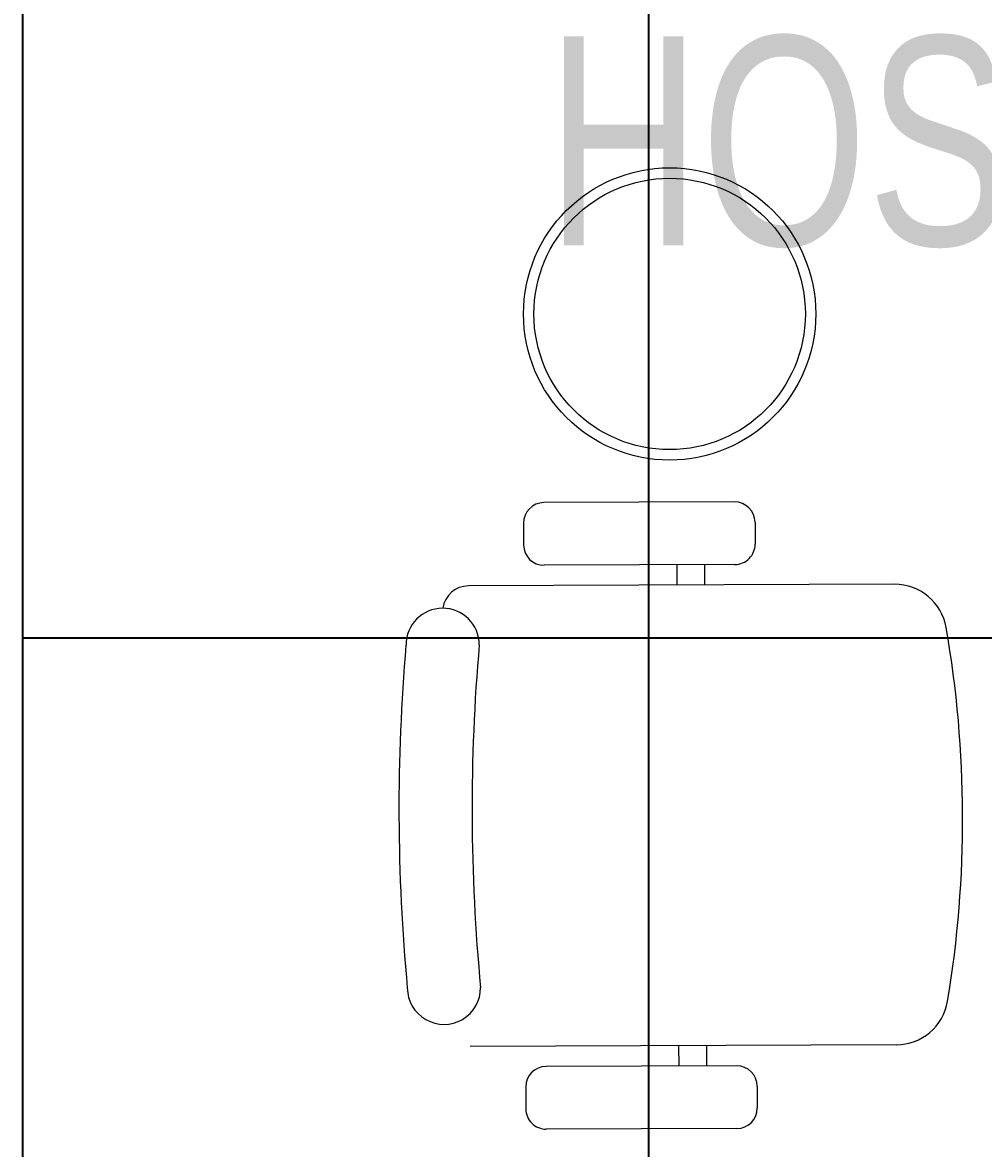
# Model space of a CAD drawing. Extents: x -178977 to 231842, y -29287 to 19916.
# Drawn here: x 39476 to 40397, y 3071 to 4150 of the extents above; entities that cross this region are included whole.
import ezdxf

# ---------------------------------------------------------------- set-up
doc = ezdxf.new("R2010")
doc.units = 0
doc.header["$LTSCALE"] = 0.25
doc.linetypes.add('DASHDOT', pattern=[25.4, 12.7, -6.35, 0, -6.35])
for name, color, linetype, lineweight in [('01-First Floor-FUR$0$72_EGR_BASE_TEXT', 252, 'Continuous', 5), ('01-First Floor-FUR$0$LOADING', 253, 'Continuous', 5), ('01-First Floor-FUR$0$NEW Wall', 166, 'Continuous', 5), ('01-First Floor-FUR$0$Walls', 251, 'Continuous', 5), ('E-LITE-CLNG-CNDT', 6, 'DASHDOT', 35)]:
    doc.layers.add(name, color=color, linetype=linetype, lineweight=lineweight)
doc.layers.add('01-First Floor-FUR$0$FALSE CEILING', color=251, linetype='Continuous')
doc.styles.add('01-First Floor-FUR$0$X3G_ENTITY_9EC9', font='swisscl.ttf', dxfattribs={"height": 0.2})

# ---------------------------------------------------------------- blocks, each defined once
blk = doc.blocks.new('01-First Floor-FUR$0$WM00001-P')
at = {"layer": '01-First Floor-FUR$0$LOADING'}
for radius in [0.14, 0.13]:
    blk.add_circle((0, 0), radius, dxfattribs=at)
blk = doc.blocks.new('*X285')
at = {"color": 0}
for p, q in [((5, 3), (5, 3)), ((5, 3), (5, 3)), ((5, 3), (5, 3)), ((5, 3), (5, 3)), ((5, 3), (5, 3)), ((5, 3), (5, 3)), ((5, 3), (5, 3)), ((5, 3), (5, 3)), ((5, 3), (5, 3)), ((5, 3), (5, 3)), ((5, 3), (5, 3)), ((5, 3), (5, 3)), ((5, 3), (5, 3)), ((5, 3), (5, 3)), ((5, 3), (5, 3)), ((5, 3), (5, 3)), ((5, 3), (5, 3)), ((5, 3), (5, 3)), ((5, 3), (5, 3)), ((5, 3), (5, 3)), ((5, 3), (5, 3)), ((5, 3), (5, 3)), ((5, 3), (5, 3)), ((5, 3), (5, 3)), ((5, 3), (5, 3)), ((5, 3), (5, 3)), ((5, 3), (5, 3)), ((5, 3), (5, 3)), ((5, 3), (5, 3)), ((5, 3), (5, 3)), ((5, 3), (5, 3)), ((5, 3), (5, 3)), ((5, 3), (5, 3)), ((5, 3), (5, 3)), ((5, 3), (5, 3)), ((5, 3), (5, 3)), ((5, 3), (5, 3)), ((5, 3), (5, 3)), ((5, 3), (5, 3)), ((5, 3), (5, 3)), ((5, 3), (5, 3)), ((5, 3), (5, 3)), ((5, 3), (5, 3)), ((5, 3), (5, 3)), ((5, 3), (5, 3)), ((5, 3), (5, 3)), ((5, 3), (5, 3)), ((5, 3), (5, 3)), ((5, 3), (5, 3)), ((5, 3), (5, 3)), ((5, 3), (5, 3)), ((5, 3), (5, 3)), ((5, 3), (5, 3)), ((5, 3), (5, 3)), ((5, 3), (5, 3)), ((5, 3), (5, 3)), ((5, 3), (5, 3)), ((5, 3), (5, 3)), ((5, 3), (5, 3)), ((5, 3), (5, 3)), ((5, 3), (5, 3)), ((5, 3), (5, 3)), ((5, 3), (5, 3)), ((5, 3), (5, 3)), ((5, 3), (5, 3)), ((5, 3), (5, 3)), ((6, 3), (5, 3)), ((5, 3), (5, 3)), ((6, 3), (5, 3)), ((5, 3), (5, 3)), ((6, 3), (5, 3)), ((5, 3), (5, 3)), ((6, 3), (5, 3)), ((5, 3), (5, 3)), ((5, 3), (5, 3)), ((5, 3), (5, 3)), ((5, 3), (5, 3)), ((5, 3), (5, 3)), ((5, 3), (5, 3)), ((5, 3), (5, 3)), ((5, 3), (5, 3)), ((5, 3), (5, 3)), ((5, 3), (5, 3)), ((5, 3), (5, 3)), ((5, 3), (5, 3)), ((5, 3), (5, 3)), ((5, 3), (5, 3)), ((5, 3), (5, 3)), ((5, 3), (5, 3)), ((5, 3), (5, 3)), ((5, 3), (5, 3)), ((5, 3), (5, 3)), ((5, 3), (5, 3)), ((5, 3), (5, 3)), ((5, 3), (5, 3)), ((5, 3), (5, 3)), ((6, 3), (6, 3)), ((6, 3), (6, 3)), ((6, 3), (6, 3)), ((6, 3), (6, 3)), ((6, 3), (6, 3)), ((6, 3), (6, 3)), ((6, 3), (6, 3)), ((6, 3), (6, 3)), ((6, 3), (6, 3)), ((6, 3), (6, 3)), ((6, 3), (6, 3)), ((6, 3), (6, 3)), ((6, 3), (6, 3)), ((6, 3), (6, 3)), ((6, 3), (6, 3)), ((6, 3), (6, 3)), ((6, 3), (6, 3)), ((6, 3), (6, 3)), ((6, 3), (6, 3)), ((6, 3), (6, 3)), ((6, 3), (6, 3)), ((6, 3), (6, 3)), ((6, 3), (6, 3)), ((6, 3), (6, 3)), ((6, 3), (6, 3)), ((6, 3), (6, 3)), ((6, 3), (6, 3)), ((6, 3), (6, 3)), ((6, 3), (6, 3)), ((6, 3), (6, 3)), ((6, 3), (6, 3)), ((6, 3), (6, 3)), ((6, 3), (6, 3)), ((6, 3), (6, 3)), ((6, 3), (6, 3)), ((6, 3), (6, 3)), ((6, 3), (6, 3)), ((6, 3), (6, 3)), ((6, 3), (6, 3)), ((6, 3), (6, 3)), ((6, 3), (6, 3)), ((6, 3), (6, 3)), ((6, 3), (6, 3)), ((6, 3), (6, 3)), ((6, 3), (6, 3)), ((6, 3), (6, 3)), ((6, 3), (6, 3)), ((6, 3), (6, 3)), ((6, 3), (6, 3)), ((6, 3), (6, 3)), ((6, 3), (6, 3)), ((6, 3), (6, 3)), ((6, 3), (6, 3)), ((6, 3), (6, 3)), ((6, 3), (6, 3)), ((6, 3), (6, 3)), ((6, 3), (6, 3)), ((6, 3), (6, 3)), ((6, 3), (6, 3)), ((6, 3), (6, 3)), ((6, 3), (6, 3)), ((6, 3), (6, 3)), ((6, 3), (6, 3)), ((6, 3), (6, 3)), ((6, 3), (6, 3)), ((6, 3), (6, 3)), ((6, 3), (6, 3)), ((6, 3), (6, 3)), ((6, 3), (6, 3)), ((6, 3), (6, 3)), ((6, 3), (6, 3)), ((6, 3), (6, 3)), ((6, 3), (6, 3)), ((6, 3), (6, 3)), ((6, 3), (6, 3)), ((6, 3), (6, 3)), ((6, 3), (6, 3)), ((6, 3), (6, 3)), ((6, 3), (6, 3)), ((6, 3), (6, 3)), ((6, 3), (6, 3)), ((6, 3), (6, 3)), ((6, 3), (6, 3)), ((6, 3), (6, 3)), ((6, 3), (6, 3)), ((6, 3), (6, 3)), ((6, 3), (6, 3)), ((6, 3), (6, 3)), ((6, 3), (6, 3)), ((6, 3), (6, 3)), ((6, 3), (6, 3)), ((6, 3), (6, 3)), ((6, 3), (6, 3)), ((6, 3), (6, 3)), ((6, 3), (6, 3)), ((6, 3), (6, 3)), ((6, 3), (6, 3)), ((6, 3), (6, 3)), ((6, 3), (6, 3)), ((6, 3), (6, 3)), ((6, 3), (6, 3)), ((6, 3), (6, 3)), ((6, 3), (6, 3)), ((6, 3), (6, 3)), ((6, 3), (6, 3)), ((6, 3), (6, 3)), ((6, 3), (6, 3)), ((6, 3), (6, 3)), ((6, 3), (6, 3)), ((6, 3), (6, 3)), ((6, 3), (6, 3)), ((6, 3), (6, 3)), ((6, 3), (6, 3)), ((6, 3), (6, 3)), ((6, 3), (6, 3)), ((6, 3), (6, 3)), ((6, 3), (6, 3)), ((6, 3), (6, 3)), ((6, 3), (6, 3)), ((6, 3), (6, 3)), ((6, 3), (6, 3)), ((6, 3), (6, 3)), ((6, 3), (6, 3)), ((6, 3), (6, 3)), ((6, 3), (6, 3)), ((6, 3), (6, 3)), ((6, 3), (6, 3)), ((6, 3), (6, 3)), ((6, 3), (6, 3)), ((6, 3), (6, 3)), ((6, 3), (6, 3)), ((6, 3), (6, 3)), ((6, 3), (6, 3)), ((6, 3), (6, 3)), ((6, 3), (6, 3)), ((6, 3), (6, 3)), ((6, 3), (6, 3)), ((6, 3), (6, 3)), ((6, 3), (6, 3)), ((6, 3), (6, 3)), ((6, 3), (6, 3)), ((6, 3), (6, 3)), ((6, 3), (6, 3)), ((6, 3), (6, 3)), ((6, 3), (6, 3)), ((6, 3), (6, 3)), ((6, 3), (6, 3)), ((6, 3), (6, 3)), ((6, 3), (6, 3)), ((6, 3), (6, 3)), ((6, 3), (6, 3)), ((6, 3), (6, 3)), ((6, 3), (6, 3)), ((6, 3), (6, 3)), ((6, 3), (6, 3)), ((6, 3), (6, 3)), ((6, 3), (6, 3)), ((6, 3), (6, 3)), ((6, 3), (6, 3)), ((6, 3), (6, 3)), ((6, 3), (6, 3)), ((6, 3), (6, 3)), ((6, 3), (6, 3)), ((6, 3), (6, 3)), ((6, 3), (6, 3)), ((6, 3), (6, 3)), ((6, 3), (6, 3)), ((6, 3), (6, 3)), ((6, 3), (6, 3)), ((6, 3), (6, 3)), ((6, 3), (6, 3)), ((6, 3), (6, 3)), ((6, 3), (6, 3)), ((6, 3), (6, 3)), ((6, 3), (6, 3)), ((6, 3), (6, 3)), ((6, 3), (6, 3)), ((6, 3), (6, 3)), ((6, 3), (6, 3)), ((6, 3), (6, 3)), ((6, 3), (6, 3)), ((6, 3), (6, 3)), ((6, 3), (6, 3)), ((6, 3), (6, 3)), ((6, 3), (6, 3)), ((6, 3), (6, 3)), ((6, 3), (6, 3)), ((6, 3), (6, 3)), ((6, 3), (6, 3)), ((6, 3), (6, 3)), ((6, 3), (6, 3)), ((6, 3), (6, 3)), ((6, 3), (6, 3)), ((6, 3), (6, 3)), ((6, 3), (6, 3)), ((6, 3), (6, 3)), ((6, 3), (6, 3)), ((6, 3), (6, 3)), ((6, 3), (6, 3)), ((6, 3), (6, 3)), ((6, 3), (6, 3)), ((6, 3), (6, 3)), ((6, 3), (6, 3)), ((6, 3), (6, 3)), ((6, 3), (5, 3)), ((6, 3), (5, 3)), ((6, 3), (5, 3)), ((6, 3), (5, 3)), ((6, 3), (5, 3)), ((6, 3), (6, 3)), ((6, 3), (6, 3)), ((6, 3), (6, 3)), ((6, 3), (6, 3)), ((6, 3), (6, 3)), ((6, 3), (6, 3)), ((6, 3), (6, 3)), ((6, 3), (6, 3)), ((6, 3), (6, 3)), ((6, 3), (6, 3)), ((6, 3), (6, 3)), ((6, 3), (6, 3)), ((6, 3), (6, 3)), ((6, 3), (6, 3)), ((6, 3), (6, 3)), ((6, 3), (6, 3)), ((6, 3), (6, 3)), ((6, 3), (6, 3)), ((6, 3), (6, 3)), ((6, 3), (6, 3)), ((6, 3), (6, 3)), ((6, 3), (6, 3)), ((6, 3), (6, 3)), ((6, 3), (6, 3)), ((6, 3), (6, 3)), ((6, 3), (6, 3)), ((6, 3), (6, 3)), ((6, 3), (6, 3)), ((6, 3), (6, 3)), ((6, 3), (6, 3)), ((6, 3), (6, 3)), ((6, 3), (6, 3)), ((6, 3), (6, 3)), ((6, 3), (6, 3)), ((6, 3), (6, 3)), ((6, 3), (6, 3)), ((6, 3), (6, 3)), ((6, 3), (6, 3)), ((6, 3), (6, 3)), ((6, 3), (6, 3)), ((6, 3), (6, 3)), ((6, 3), (6, 3)), ((6, 3), (6, 3)), ((6, 3), (6, 3)), ((6, 3), (6, 3)), ((6, 3), (6, 3)), ((6, 3), (6, 3)), ((6, 3), (6, 3)), ((6, 3), (6, 3)), ((6, 3), (6, 3)), ((6, 3), (6, 3)), ((6, 3), (6, 3)), ((6, 3), (6, 3)), ((6, 3), (6, 3)), ((6, 3), (6, 3)), ((6, 3), (6, 3)), ((6, 3), (6, 3)), ((6, 3), (6, 3)), ((6, 3), (6, 3)), ((6, 3), (6, 3)), ((6, 3), (6, 3)), ((6, 3), (6, 3)), ((6, 3), (6, 3)), ((6, 3), (6, 3)), ((6, 3), (6, 3)), ((6, 3), (6, 3)), ((6, 3), (6, 3)), ((6, 3), (6, 3)), ((6, 3), (6, 3)), ((6, 3), (6, 3)), ((6, 3), (6, 3)), ((6, 3), (6, 3)), ((6, 3), (6, 3)), ((6, 3), (6, 3)), ((6, 3), (6, 3)), ((6, 3), (6, 3)), ((6, 3), (6, 3)), ((6, 3), (6, 3)), ((6, 3), (6, 3)), ((6, 3), (6, 3)), ((6, 3), (6, 3)), ((6, 3), (6, 3)), ((6, 3), (6, 3)), ((6, 3), (6, 3)), ((6, 3), (6, 3)), ((6, 3), (6, 3)), ((6, 3), (6, 3)), ((6, 3), (6, 3)), ((6, 3), (6, 3)), ((6, 3), (6, 3)), ((6, 3), (6, 3)), ((6, 3), (6, 3)), ((6, 3), (6, 3)), ((6, 3), (6, 3)), ((6, 3), (6, 3)), ((6, 3), (6, 3)), ((6, 3), (6, 3)), ((6, 3), (6, 3)), ((6, 3), (6, 3)), ((6, 3), (6, 3)), ((6, 3), (6, 3)), ((6, 3), (6, 3)), ((6, 3), (6, 3)), ((6, 3), (6, 3)), ((6, 3), (6, 3)), ((6, 3), (6, 3)), ((6, 3), (6, 3)), ((6, 3), (6, 3)), ((6, 3), (6, 3)), ((6, 3), (6, 3)), ((6, 3), (6, 3)), ((6, 3), (6, 3)), ((6, 3), (6, 3)), ((6, 3), (6, 3)), ((6, 3), (6, 3)), ((6, 3), (6, 3)), ((6, 3), (6, 3)), ((6, 3), (6, 3)), ((6, 3), (6, 3)), ((6, 3), (6, 3)), ((6, 3), (6, 3)), ((6, 3), (6, 3)), ((6, 3), (6, 3)), ((6, 3), (6, 3)), ((6, 3), (6, 3)), ((6, 3), (6, 3)), ((6, 3), (6, 3)), ((6, 3), (6, 3)), ((6, 3), (6, 3)), ((6, 3), (6, 3)), ((6, 3), (6, 3)), ((6, 3), (6, 3)), ((6, 3), (6, 3)), ((6, 3), (6, 3)), ((6, 3), (6, 3)), ((6, 3), (6, 3)), ((6, 3), (6, 3)), ((6, 3), (6, 3)), ((6, 3), (6, 3)), ((6, 3), (6, 3)), ((6, 3), (6, 3)), ((6, 3), (6, 3)), ((6, 3), (6, 3)), ((6, 3), (6, 3)), ((6, 3), (6, 3)), ((6, 3), (6, 3)), ((6, 3), (6, 3)), ((6, 3), (6, 3)), ((6, 3), (6, 3)), ((6, 3), (6, 3)), ((6, 3), (6, 3)), ((6, 3), (6, 3)), ((6, 3), (6, 3)), ((6, 3), (6, 3)), ((6, 3), (6, 3)), ((6, 3), (6, 3)), ((6, 3), (6, 3)), ((6, 3), (6, 3)), ((6, 3), (6, 3)), ((6, 3), (6, 3)), ((6, 3), (6, 3)), ((6, 3), (6, 3)), ((6, 3), (6, 3)), ((6, 3), (6, 3)), ((6, 3), (6, 3)), ((6, 3), (6, 3)), ((6, 3), (6, 3)), ((6, 3), (6, 3)), ((6, 3), (6, 3)), ((6, 3), (6, 3)), ((6, 3), (6, 3)), ((6, 3), (6, 3)), ((6, 3), (6, 3)), ((6, 3), (6, 3)), ((6, 3), (6, 3)), ((6, 3), (6, 3)), ((6, 3), (6, 3)), ((6, 3), (6, 3)), ((6, 3), (6, 3)), ((6, 3), (6, 3)), ((6, 3), (6, 3)), ((6, 3), (6, 3)), ((6, 3), (6, 3)), ((6, 3), (6, 3)), ((6, 3), (6, 3)), ((6, 3), (6, 3)), ((6, 3), (6, 3)), ((6, 3), (6, 3)), ((6, 3), (6, 3)), ((6, 3), (6, 3)), ((6, 3), (6, 3)), ((6, 3), (6, 3)), ((6, 3), (6, 3)), ((6, 3), (6, 3)), ((6, 3), (6, 3)), ((6, 3), (6, 3)), ((6, 3), (6, 3)), ((6, 3), (6, 3)), ((6, 3), (6, 3)), ((6, 3), (6, 3)), ((6, 3), (6, 3)), ((6, 3), (6, 3)), ((6, 3), (6, 3)), ((6, 3), (6, 3)), ((6, 3), (6, 3)), ((6, 3), (6, 3)), ((6, 3), (6, 3)), ((6, 3), (6, 3)), ((6, 3), (6, 3)), ((6, 3), (6, 3)), ((6, 3), (6, 3)), ((6, 3), (6, 3)), ((6, 3), (6, 3)), ((6, 3), (6, 3)), ((6, 3), (6, 3)), ((6, 3), (6, 3)), ((6, 3), (6, 3)), ((6, 3), (6, 3)), ((6, 3), (6, 3)), ((6, 3), (6, 3)), ((6, 3), (6, 3)), ((6, 3), (6, 3)), ((6, 3), (6, 3)), ((6, 3), (6, 3)), ((6, 3), (6, 3)), ((6, 3), (6, 3)), ((6, 3), (6, 3)), ((6, 3), (6, 3)), ((6, 3), (6, 3)), ((6, 3), (6, 3)), ((6, 3), (6, 3)), ((6, 3), (6, 3)), ((6, 3), (6, 3)), ((6, 3), (6, 3)), ((6, 3), (6, 3)), ((6, 3), (6, 3)), ((6, 3), (6, 3)), ((6, 3), (6, 3)), ((6, 3), (6, 3)), ((6, 3), (6, 3)), ((6, 3), (6, 3)), ((6, 3), (6, 3)), ((6, 3), (6, 3)), ((6, 3), (6, 3)), ((6, 3), (6, 3)), ((6, 3), (6, 3)), ((6, 3), (6, 3)), ((6, 3), (6, 3)), ((6, 3), (6, 3)), ((6, 3), (6, 3)), ((6, 3), (6, 3)), ((6, 3), (6, 3)), ((6, 3), (6, 3)), ((6, 3), (6, 3)), ((6, 3), (6, 3)), ((6, 3), (6, 3)), ((6, 3), (6, 3)), ((6, 3), (6, 3)), ((6, 3), (6, 3)), ((6, 3), (6, 3)), ((6, 3), (6, 3)), ((6, 3), (6, 3)), ((6, 3), (6, 3)), ((6, 3), (6, 3)), ((6, 3), (6, 3)), ((6, 3), (6, 3)), ((6, 3), (6, 3)), ((6, 3), (6, 3)), ((6, 3), (6, 3)), ((6, 3), (6, 3)), ((6, 3), (6, 3)), ((6, 3), (6, 3)), ((6, 3), (6, 3)), ((6, 3), (6, 3)), ((6, 3), (6, 3)), ((6, 3), (6, 3)), ((6, 3), (6, 3)), ((6, 3), (6, 3)), ((6, 3), (6, 3)), ((6, 3), (6, 3)), ((6, 3), (6, 3)), ((6, 3), (6, 3)), ((6, 3), (6, 3)), ((6, 3), (6, 3)), ((6, 3), (6, 3)), ((6, 3), (6, 3)), ((6, 3), (6, 3)), ((6, 3), (6, 3)), ((6, 3), (6, 3)), ((6, 3), (6, 3)), ((6, 3), (6, 3)), ((6, 3), (6, 3)), ((6, 3), (6, 3)), ((6, 3), (6, 3)), ((6, 3), (6, 3)), ((6, 3), (6, 3)), ((6, 3), (6, 3)), ((6, 3), (6, 3)), ((6, 3), (6, 3)), ((6, 3), (6, 3)), ((6, 3), (6, 3)), ((6, 3), (6, 3)), ((6, 3), (6, 3)), ((6, 3), (6, 3)), ((6, 3), (6, 3)), ((6, 3), (6, 3)), ((6, 3), (6, 3)), ((6, 3), (6, 3)), ((6, 3), (6, 3)), ((6, 3), (6, 3)), ((6, 3), (6, 3)), ((6, 3), (6, 3)), ((6, 3), (6, 3)), ((6, 3), (6, 3)), ((6, 3), (6, 3)), ((6, 3), (6, 3)), ((6, 3), (6, 3))]:
    blk.add_line(p, q, dxfattribs=at)
blk = doc.blocks.new('*X286')
at = {"color": 0}
for p, q in [((13, 1), (13, 1)), ((13, 1), (13, 1)), ((13, 1), (13, 1)), ((13, 1), (13, 1)), ((13, 1), (13, 1)), ((13, 1), (13, 1)), ((13, 1), (13, 1)), ((13, 1), (13, 1)), ((13, 1), (13, 1)), ((13, 1), (13, 1)), ((13, 1), (13, 1)), ((13, 1), (13, 1)), ((13, 1), (13, 1)), ((13, 1), (13, 1)), ((13, 1), (13, 1)), ((13, 1), (14, 1)), ((13, 1), (14, 1)), ((13, 1), (14, 1)), ((13, 1), (13, 1)), ((13, 1), (13, 1)), ((13, 1), (13, 1)), ((13, 1), (13, 1)), ((13, 1), (13, 1)), ((13, 1), (13, 1)), ((13, 1), (13, 1)), ((13, 1), (13, 1)), ((13, 1), (13, 1)), ((13, 1), (13, 1)), ((13, 1), (13, 1)), ((13, 1), (13, 1)), ((13, 1), (13, 1)), ((13, 1), (13, 1)), ((13, 1), (13, 1)), ((13, 1), (13, 1)), ((13, 1), (13, 1)), ((13, 1), (13, 1)), ((13, 1), (13, 1)), ((13, 1), (13, 1)), ((13, 1), (13, 1)), ((13, 1), (13, 1)), ((13, 1), (13, 1)), ((13, 1), (13, 1)), ((13, 1), (13, 1)), ((13, 1), (13, 1)), ((13, 1), (13, 1)), ((13, 1), (13, 1)), ((13, 1), (13, 1)), ((13, 1), (13, 1)), ((13, 1), (13, 1)), ((13, 1), (13, 1)), ((13, 1), (13, 1)), ((13, 1), (13, 1)), ((13, 1), (13, 1)), ((13, 1), (13, 1)), ((13, 1), (13, 1)), ((13, 1), (13, 1)), ((13, 1), (13, 1)), ((13, 1), (13, 1)), ((13, 1), (13, 1)), ((13, 1), (13, 1)), ((13, 1), (13, 1)), ((13, 1), (13, 1)), ((13, 1), (13, 1)), ((13, 1), (13, 1)), ((13, 1), (13, 1)), ((13, 1), (13, 1)), ((13, 1), (13, 1)), ((13, 1), (13, 1)), ((13, 1), (13, 1)), ((13, 1), (13, 1)), ((13, 1), (13, 1)), ((13, 1), (13, 1)), ((13, 1), (13, 1)), ((13, 1), (13, 1)), ((13, 1), (13, 1)), ((13, 1), (13, 1)), ((13, 1), (13, 1)), ((13, 1), (13, 1)), ((13, 1), (13, 1)), ((13, 1), (13, 1)), ((13, 1), (13, 1)), ((13, 1), (13, 1)), ((13, 1), (13, 1)), ((13, 1), (13, 1)), ((13, 1), (13, 1)), ((13, 1), (13, 1)), ((13, 1), (13, 1)), ((13, 1), (13, 1)), ((13, 1), (13, 1)), ((13, 1), (13, 1)), ((13, 1), (13, 1)), ((13, 1), (13, 1)), ((13, 1), (13, 1)), ((13, 1), (13, 1)), ((13, 1), (13, 1)), ((13, 1), (13, 1)), ((13, 1), (13, 1)), ((13, 1), (13, 1)), ((13, 1), (13, 1)), ((13, 1), (13, 1)), ((13, 1), (13, 1)), ((13, 1), (13, 1)), ((13, 1), (13, 1)), ((13, 1), (13, 1)), ((13, 1), (13, 1)), ((13, 1), (13, 1)), ((13, 1), (13, 1)), ((13, 1), (13, 1)), ((13, 1), (13, 1)), ((13, 1), (13, 1)), ((13, 1), (13, 1)), ((13, 1), (13, 1)), ((13, 1), (13, 1)), ((13, 1), (13, 1)), ((13, 1), (13, 1)), ((13, 1), (13, 1)), ((13, 1), (13, 1)), ((13, 1), (13, 1)), ((13, 1), (13, 1)), ((13, 1), (13, 1)), ((13, 1), (13, 1)), ((13, 1), (13, 1)), ((13, 1), (13, 1)), ((13, 1), (14, 1)), ((13, 0), (13, 0)), ((13, 0), (13, 0)), ((13, 0), (13, 0)), ((13, 0), (13, 0)), ((13, 0), (13, 0)), ((13, 0), (13, 0)), ((13, 0), (13, 0)), ((13, 0), (13, 0)), ((13, 0), (13, 0)), ((13, 0), (13, 0)), ((13, 0), (13, 0)), ((13, 0), (13, 0)), ((13, 0), (13, 0)), ((13, 0), (13, 0)), ((13, 0), (13, 0)), ((13, 0), (13, 0)), ((13, 0), (13, 0)), ((13, 0), (13, 0)), ((13, 0), (13, 0)), ((13, 0), (13, 0)), ((13, 0), (13, 0)), ((13, 0), (13, 0)), ((13, 0), (13, 0)), ((13, 0), (13, 0)), ((13, 0), (13, 0)), ((13, 0), (13, 0)), ((13, 0), (13, 0)), ((13, 0), (13, 0)), ((13, 0), (13, 0)), ((13, 0), (13, 0)), ((13, 0), (13, 0)), ((13, 0), (13, 0)), ((13, 0), (13, 0)), ((13, 0), (13, 0)), ((13, 0), (13, 0)), ((13, 0), (13, 0)), ((13, 0), (13, 0)), ((13, 0), (13, 0)), ((13, 0), (13, 0)), ((13, 0), (13, 0)), ((13, 0), (13, 0)), ((13, 0), (13, 0)), ((13, 0), (13, 0)), ((13, 0), (13, 0)), ((13, 0), (13, 0)), ((13, 0), (13, 0)), ((13, 0), (13, 0)), ((13, 0), (13, 0)), ((13, 0), (14, 0)), ((13, 0), (14, 0)), ((13, 0), (13, 0)), ((13, 0), (14, 0)), ((14, 1), (14, 1)), ((14, 1), (14, 1)), ((14, 1), (14, 1)), ((14, 1), (14, 1)), ((14, 1), (14, 1)), ((14, 1), (14, 1)), ((14, 1), (14, 1)), ((14, 1), (14, 1)), ((14, 1), (14, 1)), ((14, 1), (14, 1)), ((14, 1), (14, 1)), ((14, 1), (14, 1)), ((14, 1), (14, 1)), ((14, 1), (14, 1)), ((14, 1), (14, 1)), ((14, 1), (14, 1)), ((14, 1), (14, 1)), ((14, 1), (14, 1)), ((14, 1), (14, 1)), ((14, 1), (14, 1)), ((14, 1), (14, 1)), ((14, 1), (14, 1)), ((14, 1), (14, 1)), ((14, 1), (14, 1)), ((14, 1), (14, 1)), ((14, 1), (14, 1)), ((14, 1), (14, 1)), ((14, 1), (14, 1)), ((14, 1), (14, 1)), ((14, 1), (14, 1)), ((14, 1), (14, 1)), ((14, 1), (14, 1)), ((14, 1), (14, 1)), ((14, 1), (14, 1)), ((14, 1), (14, 1)), ((14, 1), (14, 1)), ((14, 1), (14, 1)), ((14, 1), (14, 1)), ((14, 1), (14, 1)), ((14, 1), (14, 1)), ((14, 1), (14, 1)), ((14, 1), (14, 1)), ((14, 1), (14, 1)), ((14, 1), (14, 1)), ((14, 1), (14, 1)), ((14, 1), (14, 1)), ((14, 1), (14, 1)), ((14, 1), (14, 1)), ((14, 1), (14, 1)), ((14, 1), (14, 1)), ((14, 1), (14, 1)), ((14, 1), (14, 1)), ((14, 1), (14, 1)), ((14, 1), (14, 1)), ((14, 1), (14, 1)), ((14, 1), (14, 1)), ((14, 1), (14, 1)), ((14, 1), (14, 1)), ((14, 1), (14, 1)), ((14, 1), (14, 1)), ((14, 1), (14, 1)), ((14, 1), (14, 1)), ((14, 1), (14, 1)), ((14, 1), (14, 1)), ((14, 1), (14, 1)), ((14, 1), (14, 1)), ((14, 1), (14, 1)), ((14, 1), (14, 1)), ((14, 1), (14, 1)), ((14, 1), (14, 1)), ((14, 1), (14, 1)), ((14, 1), (14, 1)), ((14, 1), (14, 1)), ((14, 1), (14, 1)), ((14, 1), (14, 1)), ((14, 1), (14, 1)), ((14, 1), (14, 1)), ((14, 1), (14, 1)), ((14, 1), (14, 1)), ((14, 1), (14, 1)), ((14, 1), (14, 1)), ((14, 1), (14, 1)), ((14, 1), (14, 1)), ((14, 1), (14, 1)), ((14, 1), (14, 1)), ((14, 1), (14, 1)), ((14, 1), (14, 1)), ((14, 1), (14, 1)), ((14, 1), (14, 1)), ((14, 1), (14, 1)), ((14, 1), (14, 1)), ((14, 1), (14, 1)), ((14, 1), (14, 1)), ((14, 1), (14, 1)), ((14, 0), (14, 0)), ((14, 0), (14, 0)), ((14, 0), (14, 0)), ((14, 0), (14, 0)), ((14, 0), (14, 0)), ((14, 0), (14, 0)), ((14, 0), (14, 0)), ((14, 0), (14, 0)), ((14, 0), (14, 0)), ((14, 0), (14, 0)), ((14, 0), (14, 0)), ((14, 0), (14, 0)), ((14, 0), (14, 0)), ((14, 0), (14, 0)), ((14, 0), (14, 0)), ((14, 0), (14, 0)), ((14, 0), (14, 0)), ((14, 0), (14, 0)), ((14, 0), (14, 0)), ((14, 0), (14, 0)), ((14, 0), (14, 0)), ((14, 0), (14, 0)), ((14, 0), (14, 0)), ((14, 0), (14, 0)), ((14, 0), (14, 0)), ((14, 0), (14, 0)), ((14, 0), (14, 0)), ((14, 0), (14, 0)), ((14, 0), (14, 0)), ((14, 0), (14, 0)), ((14, 0), (14, 0)), ((14, 0), (14, 0)), ((14, 0), (14, 0)), ((14, 0), (14, 0)), ((14, 0), (14, 0)), ((14, 0), (14, 0)), ((14, 0), (14, 0)), ((14, 0), (14, 0)), ((14, 0), (14, 0)), ((14, 0), (14, 0)), ((14, 0), (14, 0)), ((14, 0), (14, 0)), ((14, 0), (14, 0)), ((14, 0), (14, 0)), ((14, 0), (14, 0)), ((14, 0), (14, 0)), ((14, 0), (14, 0)), ((14, 0), (14, 0)), ((13, 0), (13, 0)), ((13, 0), (14, 0)), ((13, 0), (13, 0)), ((13, 0), (14, 0)), ((13, 0), (13, 0)), ((13, 0), (14, 0)), ((13, 0), (13, 0)), ((13, 0), (13, 0)), ((13, 0), (13, 0)), ((13, 0), (13, 0)), ((13, 0), (14, 0)), ((13, 0), (13, 0)), ((13, 0), (14, 0)), ((13, 0), (13, 0)), ((13, 0), (14, 0)), ((13, 0), (13, 0)), ((13, 0), (14, 0)), ((13, 0), (13, 0)), ((13, 0), (14, 0)), ((13, 0), (13, 0)), ((13, 0), (14, 0)), ((13, 0), (13, 0)), ((13, 0), (14, 0)), ((13, 0), (13, 0)), ((13, 0), (13, 0)), ((13, 0), (13, 0)), ((13, 0), (14, 0)), ((13, 0), (13, 0)), ((13, 0), (14, 0)), ((13, 0), (13, 0)), ((13, 0), (14, 0)), ((13, 0), (13, 0)), ((13, 0), (14, 0)), ((13, 0), (13, 0)), ((13, 0), (13, 0)), ((13, 0), (13, 0)), ((13, 0), (13, 0)), ((13, 0), (13, 0)), ((13, 0), (13, 0)), ((13, 0), (13, 0)), ((13, 0), (13, 0)), ((13, 0), (13, 0)), ((13, 0), (13, 0)), ((13, 0), (13, 0)), ((13, 0), (13, 0)), ((13, 0), (13, 0)), ((13, 0), (13, 0)), ((13, 0), (13, 0)), ((13, 0), (13, 0)), ((13, 0), (13, 0)), ((13, 0), (13, 0)), ((13, 0), (13, 0)), ((13, 0), (13, 0)), ((13, 0), (13, 0)), ((13, 0), (13, 0)), ((13, 0), (13, 0)), ((13, 0), (13, 0)), ((13, 0), (13, 0)), ((13, 0), (13, 0)), ((13, 0), (13, 0)), ((13, 0), (13, 0)), ((13, 0), (13, 0)), ((13, 0), (13, 0)), ((13, 0), (13, 0)), ((13, -1), (13, -1)), ((13, -1), (13, -1)), ((13, -1), (13, -1)), ((13, -1), (13, -1)), ((13, -1), (13, -1)), ((13, -1), (14, -1)), ((13, -1), (13, -1)), ((14, 0), (14, 0)), ((14, 0), (14, 0)), ((14, 0), (14, 0)), ((14, 0), (14, 0)), ((14, 0), (14, 0)), ((14, 0), (14, 0)), ((14, 0), (14, 0)), ((14, 0), (14, 0)), ((14, 0), (14, 0)), ((14, 0), (14, 0)), ((14, 0), (14, 0)), ((14, 0), (14, 0)), ((14, 0), (14, 0)), ((14, 0), (14, 0)), ((14, 0), (14, 0)), ((13, 0), (14, 0)), ((14, 0), (14, 0)), ((14, 0), (14, 0)), ((14, 0), (14, 0)), ((14, 0), (14, 0)), ((14, 0), (14, 0)), ((14, 0), (14, 0)), ((14, 0), (14, 0)), ((14, 0), (14, 0)), ((14, 0), (14, 0)), ((14, 0), (14, 0)), ((14, 0), (14, 0)), ((14, 0), (14, 0)), ((14, 0), (14, 0)), ((14, 0), (14, 0)), ((14, 0), (14, 0)), ((14, 0), (14, 0)), ((14, 0), (14, 0)), ((14, 0), (14, 0)), ((14, 0), (14, 0)), ((14, 0), (14, 0)), ((14, 0), (14, 0)), ((14, 0), (14, 0)), ((14, 0), (14, 0)), ((14, 0), (14, 0)), ((14, 0), (14, 0)), ((14, 0), (14, 0)), ((14, 0), (14, 0)), ((14, 0), (14, 0)), ((14, 0), (14, 0)), ((14, 0), (14, 0)), ((14, 0), (14, 0)), ((14, 0), (14, 0)), ((14, 0), (14, 0)), ((14, 0), (14, 0)), ((14, -1), (14, -1)), ((14, -1), (14, -1)), ((14, -1), (14, -1)), ((14, -1), (14, -1)), ((14, -1), (14, -1))]:
    blk.add_line(p, q, dxfattribs=at)
blk = doc.blocks.new('01-First Floor-FUR$0$GF21018-P')
at = {"color": 0}
for p, q in [((-0.2207, 0.4756), (-0.2207, 0.0675)), ((0.2205, 0.4756), (0.2205, 0.0675)), ((-0.2806, 0.3422), (-0.2598, 0.3422)), ((0.2596, 0.3422), (0.2804, 0.3422)), ((-0.3002, 0.3226), (-0.3002, 0.14)), ((-0.2402, 0.3226), (-0.2402, 0.14)), ((0.24, 0.3226), (0.24, 0.14)), ((0.3, 0.3226), (0.3, 0.14)), ((-0.2402, 0.2937), (-0.2207, 0.2937)), ((0.2205, 0.2937), (0.24, 0.2937)), ((-0.2402, 0.2671), (-0.2207, 0.2671)), ((0.2205, 0.2671), (0.24, 0.2671)), ((-0.2806, 0.1204), (-0.2598, 0.1204)), ((0.2596, 0.1204), (0.2804, 0.1204))]:
    blk.add_line(p, q, dxfattribs=at)
for points in [[(0.24, 0.2937), (0.24, 0.2937), (0.24, 0.2937), (0.24, 0.2937), (0.24, 0.2937), (0.24, 0.2937), (0.24, 0.2937), (0.24, 0.2937), (0.24, 0.2937), (0.24, 0.2937), (0.24, 0.2937), (0.24, 0.2937), (0.24, 0.2937), (0.24, 0.2937), (0.24, 0.2937), (0.24, 0.2937), (0.24, 0.2937), (0.24, 0.2937), (0.24, 0.2937), (0.24, 0.2937), (0.24, 0.2937), (0.24, 0.2937), (0.24, 0.2937), (0.24, 0.2937), (0.24, 0.2937), (0.24, 0.2937), (0.24, 0.2937), (0.24, 0.2937), (0.24, 0.2937), (0.24, 0.2937), (0.24, 0.2937), (0.24, 0.2937), (0.24, 0.2937), (0.24, 0.2937), (0.24, 0.2937), (0.24, 0.2937), (0.24, 0.2937), (0.24, 0.2937), (0.24, 0.2937), (0.24, 0.2937), (0.24, 0.2937), (0.24, 0.2937), (0.24, 0.2937), (0.24, 0.2937), (0.24, 0.2937), (0.24, 0.2937), (0.24, 0.2937), (0.24, 0.2937), (0.24, 0.2937), (0.24, 0.2937), (0.24, 0.2937), (0.24, 0.2937), (0.24, 0.2937), (0.24, 0.2937), (0.24, 0.2937), (0.24, 0.2937), (0.24, 0.2937), (0.24, 0.2937), (0.24, 0.2937), (0.24, 0.2937), (0.24, 0.2937), (0.24, 0.2937), (0.24, 0.2937), (0.24, 0.2937), (0.24, 0.2937), (0.24, 0.2937), (0.24, 0.2937), (0.24, 0.2937), (0.24, 0.2937), (0.24, 0.2937), (0.24, 0.2937), (0.24, 0.2937), (0.24, 0.2937), (0.24, 0.2937), (0.24, 0.2937), (0.24, 0.2937), (0.24, 0.2937), (0.24, 0.2937), (0.24, 0.2937), (0.24, 0.2937), (0.24, 0.2937), (0.24, 0.2937), (0.24, 0.2937), (0.24, 0.2937), (0.24, 0.2937), (0.24, 0.2937), (0.24, 0.2937), (0.24, 0.2937), (0.24, 0.2937), (0.24, 0.2937), (0.24, 0.2937), (0.24, 0.2937), (0.24, 0.2937), (0.24, 0.2937), (0.24, 0.2937), (0.24, 0.2937), (0.24, 0.2937), (0.24, 0.2937), (0.24, 0.2937), (0.24, 0.2937), (0.24, 0.2937), (0.24, 0.2937), (0.24, 0.2937), (0.24, 0.2937), (0.24, 0.2937), (0.24, 0.2937), (0.24, 0.2937), (0.24, 0.2937), (0.24, 0.2937), (0.24, 0.2937), (0.24, 0.2937), (0.24, 0.2937), (0.24, 0.2937), (0.24, 0.2937), (0.24, 0.2937), (0.24, 0.2937), (0.24, 0.2937), (0.24, 0.2937), (0.24, 0.2937), (0.24, 0.2937), (0.24, 0.2937), (0.24, 0.2937), (0.24, 0.2937), (0.24, 0.2937), (0.24, 0.2937), (0.24, 0.2937), (0.24, 0.2937), (0.24, 0.2937), (0.24, 0.2937), (0.24, 0.2937), (0.24, 0.2937), (0.24, 0.2937), (0.24, 0.2937), (0.24, 0.2937), (0.24, 0.2937), (0.24, 0.2937), (0.24, 0.2937), (0.24, 0.2937), (0.24, 0.2937), (0.24, 0.2937), (0.24, 0.2937), (0.24, 0.2937), (0.24, 0.2937), (0.24, 0.2937), (0.24, 0.2937), (0.24, 0.2937), (0.24, 0.2937), (0.24, 0.2937), (0.24, 0.2937), (0.24, 0.2937), (0.24, 0.2937), (0.24, 0.2937), (0.24, 0.2937), (0.24, 0.2937), (0.24, 0.2937), (0.24, 0.2937), (0.24, 0.2937), (0.24, 0.2937), (0.24, 0.2937), (0.24, 0.2937), (0.24, 0.2937), (0.24, 0.2937), (0.24, 0.2937), (0.24, 0.2937), (0.24, 0.2937), (0.24, 0.2937), (0.24, 0.2937), (0.24, 0.2937), (0.24, 0.2937), (0.24, 0.2937), (0.24, 0.2937), (0.24, 0.2937), (0.24, 0.2937), (0.24, 0.2937), (0.24, 0.2937), (0.24, 0.2937), (0.24, 0.2937), (0.24, 0.2937), (0.24, 0.2937), (0.24, 0.2937), (0.24, 0.2937), (0.24, 0.2937), (0.24, 0.2937), (0.24, 0.2937), (0.24, 0.2937), (0.24, 0.2937), (0.24, 0.2937), (0.24, 0.2937), (0.24, 0.2937), (0.24, 0.2937), (0.24, 0.2937), (0.24, 0.2937), (0.24, 0.2937), (0.24, 0.2937), (0.24, 0.2937), (0.24, 0.2937), (0.24, 0.2937), (0.24, 0.2937), (0.24, 0.2937), (0.24, 0.2937), (0.24, 0.2937), (0.24, 0.2937), (0.24, 0.2937), (0.24, 0.2937), (0.24, 0.2937), (0.24, 0.2937), (0.24, 0.2937), (0.24, 0.2937), (0.24, 0.2937), (0.24, 0.2937), (0.24, 0.2937), (0.24, 0.2937), (0.24, 0.2937), (0.24, 0.2937), (0.24, 0.2937), (0.24, 0.2937), (0.24, 0.2937), (0.24, 0.2937), (0.24, 0.2937), (0.24, 0.2937), (0.24, 0.2937), (0.24, 0.2937), (0.24, 0.2937), (0.24, 0.2937), (0.24, 0.2937), (0.24, 0.2937), (0.24, 0.2937), (0.24, 0.2937), (0.24, 0.2937), (0.24, 0.2937), (0.24, 0.2937), (0.24, 0.2937), (0.24, 0.2937), (0.24, 0.2937), (0.24, 0.2937), (0.24, 0.2937), (0.24, 0.2937), (0.24, 0.2937), (0.24, 0.2937), (0.24, 0.2937), (0.24, 0.2937), (0.24, 0.2937), (0.24, 0.2937), (0.24, 0.2937), (0.24, 0.2937), (0.24, 0.2937), (0.24, 0.2937), (0.24, 0.2937), (0.24, 0.2937), (0.24, 0.2937), (0.24, 0.2937), (0.24, 0.2937), (0.24, 0.2937), (0.24, 0.2937), (0.24, 0.2937), (0.24, 0.2937), (0.24, 0.2937), (0.24, 0.2937), (0.24, 0.2937), (0.24, 0.2937), (0.24, 0.2937), (0.24, 0.2937), (0.24, 0.2937), (0.24, 0.2937), (0.24, 0.2937), (0.24, 0.2937), (0.24, 0.2937), (0.24, 0.2937), (0.24, 0.2937), (0.24, 0.2937), (0.24, 0.2937), (0.24, 0.2937), (0.24, 0.2937), (0.24, 0.2937), (0.24, 0.2937), (0.24, 0.2937), (0.24, 0.2937)], [(0.24, 0.2937), (0.24, 0.2937), (0.24, 0.2937), (0.24, 0.2937), (0.24, 0.2937), (0.24, 0.2937), (0.24, 0.2937), (0.24, 0.2937), (0.24, 0.2937), (0.24, 0.2937), (0.24, 0.2937), (0.24, 0.2937), (0.24, 0.2937), (0.24, 0.2937), (0.24, 0.2937), (0.24, 0.2937), (0.24, 0.2937), (0.24, 0.2937), (0.24, 0.2937), (0.24, 0.2937), (0.24, 0.2937), (0.24, 0.2937), (0.24, 0.2937), (0.24, 0.2937), (0.24, 0.2937), (0.24, 0.2937), (0.24, 0.2937), (0.24, 0.2937), (0.24, 0.2937), (0.24, 0.2937), (0.24, 0.2937), (0.24, 0.2937), (0.24, 0.2937), (0.24, 0.2937), (0.24, 0.2937), (0.24, 0.2937), (0.24, 0.2937), (0.24, 0.2937), (0.24, 0.2937), (0.24, 0.2937), (0.24, 0.2937), (0.24, 0.2937), (0.24, 0.2937), (0.24, 0.2937), (0.24, 0.2937), (0.24, 0.2937), (0.24, 0.2937), (0.24, 0.2937), (0.24, 0.2937), (0.24, 0.2937), (0.24, 0.2937), (0.24, 0.2937), (0.24, 0.2937), (0.24, 0.2937), (0.24, 0.2937), (0.24, 0.2937), (0.24, 0.2937), (0.24, 0.2937), (0.24, 0.2937), (0.24, 0.2937), (0.24, 0.2937), (0.24, 0.2937), (0.24, 0.2937), (0.24, 0.2937), (0.24, 0.2937), (0.24, 0.2937), (0.24, 0.2937), (0.24, 0.2937), (0.24, 0.2937), (0.24, 0.2937), (0.24, 0.2937), (0.24, 0.2937), (0.24, 0.2937), (0.24, 0.2937), (0.24, 0.2937), (0.24, 0.2937), (0.24, 0.2937), (0.24, 0.2937), (0.24, 0.2937), (0.24, 0.2937), (0.24, 0.2937), (0.24, 0.2937), (0.24, 0.2937), (0.24, 0.2937), (0.24, 0.2937), (0.24, 0.2937), (0.24, 0.2937), (0.24, 0.2937), (0.24, 0.2937), (0.24, 0.2937), (0.24, 0.2937), (0.24, 0.2937), (0.24, 0.2937), (0.24, 0.2937), (0.24, 0.2937), (0.24, 0.2937), (0.24, 0.2937), (0.24, 0.2937), (0.24, 0.2937), (0.24, 0.2937), (0.24, 0.2937), (0.24, 0.2937), (0.24, 0.2937), (0.24, 0.2937), (0.24, 0.2937), (0.24, 0.2937), (0.24, 0.2937), (0.24, 0.2937), (0.24, 0.2937), (0.24, 0.2937), (0.24, 0.2937), (0.24, 0.2937), (0.24, 0.2937), (0.24, 0.2937), (0.24, 0.2937), (0.24, 0.2937), (0.24, 0.2937), (0.24, 0.2937), (0.24, 0.2937), (0.24, 0.2937), (0.24, 0.2937), (0.24, 0.2937), (0.24, 0.2937), (0.24, 0.2937), (0.24, 0.2937), (0.24, 0.2937), (0.24, 0.2937), (0.24, 0.2937), (0.24, 0.2937), (0.24, 0.2937), (0.24, 0.2937), (0.24, 0.2937), (0.24, 0.2937), (0.24, 0.2937), (0.24, 0.2937), (0.24, 0.2937), (0.24, 0.2937), (0.24, 0.2937), (0.24, 0.2937), (0.24, 0.2937), (0.24, 0.2937), (0.24, 0.2937), (0.24, 0.2937), (0.24, 0.2937), (0.24, 0.2937), (0.24, 0.2937), (0.24, 0.2937), (0.24, 0.2937), (0.24, 0.2937), (0.24, 0.2937), (0.24, 0.2937), (0.24, 0.2937), (0.24, 0.2937), (0.24, 0.2937), (0.24, 0.2937), (0.24, 0.2937), (0.24, 0.2937), (0.24, 0.2937), (0.24, 0.2937), (0.24, 0.2937), (0.24, 0.2937), (0.24, 0.2937), (0.24, 0.2937), (0.24, 0.2937), (0.24, 0.2937), (0.24, 0.2937), (0.24, 0.2937), (0.24, 0.2937), (0.24, 0.2937), (0.24, 0.2937), (0.24, 0.2937), (0.24, 0.2937), (0.24, 0.2937), (0.24, 0.2937), (0.24, 0.2937), (0.24, 0.2937), (0.24, 0.2937), (0.24, 0.2937), (0.24, 0.2937), (0.24, 0.2937), (0.24, 0.2937), (0.24, 0.2937), (0.24, 0.2937), (0.24, 0.2937), (0.24, 0.2937), (0.24, 0.2937), (0.24, 0.2937), (0.24, 0.2937), (0.24, 0.2937), (0.24, 0.2937), (0.24, 0.2937), (0.24, 0.2937), (0.24, 0.2937), (0.24, 0.2937), (0.24, 0.2937), (0.24, 0.2937), (0.24, 0.2937), (0.24, 0.2937), (0.24, 0.2937), (0.24, 0.2937), (0.24, 0.2937), (0.24, 0.2937), (0.24, 0.2937), (0.24, 0.2937), (0.24, 0.2937), (0.24, 0.2937), (0.24, 0.2937), (0.24, 0.2937), (0.24, 0.2937), (0.24, 0.2937), (0.24, 0.2937), (0.24, 0.2937), (0.24, 0.2937), (0.24, 0.2937), (0.24, 0.2937), (0.24, 0.2937), (0.24, 0.2937), (0.24, 0.2937), (0.24, 0.2937)], [(0.24, 0.2937), (0.24, 0.2937), (0.24, 0.2937), (0.24, 0.2937), (0.24, 0.2937), (0.24, 0.2937), (0.24, 0.2937), (0.24, 0.2937), (0.24, 0.2937), (0.24, 0.2937), (0.24, 0.2937), (0.24, 0.2937), (0.24, 0.2937), (0.24, 0.2937), (0.24, 0.2937), (0.24, 0.2937), (0.24, 0.2937), (0.24, 0.2937), (0.24, 0.2937), (0.24, 0.2937), (0.24, 0.2937), (0.24, 0.2937), (0.24, 0.2937), (0.24, 0.2937), (0.24, 0.2937), (0.24, 0.2937), (0.24, 0.2937), (0.24, 0.2937), (0.24, 0.2937), (0.24, 0.2937), (0.24, 0.2937), (0.24, 0.2937), (0.24, 0.2937), (0.24, 0.2937), (0.24, 0.2937), (0.24, 0.2937), (0.24, 0.2937), (0.24, 0.2937), (0.24, 0.2937), (0.24, 0.2937), (0.24, 0.2937), (0.24, 0.2937), (0.24, 0.2937), (0.24, 0.2937), (0.24, 0.2937), (0.24, 0.2937), (0.24, 0.2937), (0.24, 0.2937), (0.24, 0.2937), (0.24, 0.2937), (0.24, 0.2937), (0.24, 0.2937), (0.24, 0.2937), (0.24, 0.2937), (0.24, 0.2937), (0.24, 0.2937), (0.24, 0.2937), (0.24, 0.2937), (0.24, 0.2937), (0.24, 0.2937), (0.24, 0.2937), (0.24, 0.2937), (0.24, 0.2937), (0.24, 0.2937), (0.24, 0.2937), (0.24, 0.2937), (0.24, 0.2937), (0.24, 0.2937), (0.24, 0.2937), (0.24, 0.2937), (0.24, 0.2937), (0.24, 0.2937), (0.24, 0.2937), (0.24, 0.2937), (0.24, 0.2937), (0.24, 0.2937), (0.24, 0.2937), (0.24, 0.2937), (0.24, 0.2937), (0.24, 0.2937), (0.24, 0.2937), (0.24, 0.2937), (0.24, 0.2937), (0.24, 0.2937), (0.24, 0.2937), (0.24, 0.2937), (0.24, 0.2937), (0.24, 0.2937), (0.24, 0.2937), (0.24, 0.2937), (0.24, 0.2937), (0.24, 0.2937), (0.24, 0.2937), (0.24, 0.2937), (0.24, 0.2937), (0.24, 0.2937), (0.24, 0.2937), (0.24, 0.2937), (0.24, 0.2937), (0.24, 0.2937), (0.24, 0.2937), (0.24, 0.2937), (0.24, 0.2937), (0.24, 0.2937), (0.24, 0.2937), (0.24, 0.2937), (0.24, 0.2937), (0.24, 0.2937), (0.24, 0.2937), (0.24, 0.2937), (0.24, 0.2937), (0.24, 0.2937), (0.24, 0.2937), (0.24, 0.2937), (0.24, 0.2937), (0.24, 0.2937), (0.24, 0.2937), (0.24, 0.2937), (0.24, 0.2937), (0.24, 0.2937), (0.24, 0.2937), (0.24, 0.2937), (0.24, 0.2937), (0.24, 0.2937), (0.24, 0.2937), (0.24, 0.2937), (0.24, 0.2937), (0.24, 0.2937), (0.24, 0.2937), (0.24, 0.2937), (0.24, 0.2937), (0.24, 0.2937), (0.24, 0.2937), (0.24, 0.2937), (0.24, 0.2937), (0.24, 0.2937), (0.24, 0.2937), (0.24, 0.2937), (0.24, 0.2937), (0.24, 0.2937), (0.24, 0.2937), (0.24, 0.2937), (0.24, 0.2937), (0.24, 0.2937), (0.24, 0.2937), (0.24, 0.2937), (0.24, 0.2937), (0.24, 0.2937), (0.24, 0.2937), (0.24, 0.2937), (0.24, 0.2937), (0.24, 0.2937), (0.24, 0.2937), (0.24, 0.2937), (0.24, 0.2937), (0.24, 0.2937), (0.24, 0.2937), (0.24, 0.2937), (0.24, 0.2937), (0.24, 0.2937), (0.24, 0.2937), (0.24, 0.2937), (0.24, 0.2937), (0.24, 0.2937), (0.24, 0.2937), (0.24, 0.2937), (0.24, 0.2937), (0.24, 0.2937), (0.24, 0.2937), (0.24, 0.2937), (0.24, 0.2937), (0.24, 0.2937), (0.24, 0.2937), (0.24, 0.2937), (0.24, 0.2937), (0.24, 0.2937), (0.24, 0.2937), (0.24, 0.2937), (0.24, 0.2937), (0.24, 0.2937), (0.24, 0.2937), (0.24, 0.2937), (0.24, 0.2937), (0.24, 0.2937), (0.24, 0.2937), (0.24, 0.2937), (0.24, 0.2937), (0.24, 0.2937), (0.24, 0.2937), (0.24, 0.2937), (0.24, 0.2937), (0.24, 0.2937), (0.24, 0.2937), (0.24, 0.2937), (0.24, 0.2937), (0.24, 0.2937), (0.24, 0.2937), (0.24, 0.2937), (0.24, 0.2937), (0.24, 0.2937), (0.24, 0.2937), (0.24, 0.2937), (0.24, 0.2937), (0.24, 0.2937), (0.24, 0.2937), (0.24, 0.2937), (0.24, 0.2937), (0.24, 0.2937), (0.24, 0.2937), (0.24, 0.2937), (0.24, 0.2937), (0.24, 0.2937), (0.24, 0.2937), (0.24, 0.2937)]]:
    blk.add_lwpolyline(points, close=True, dxfattribs=at)
for centre, radius, start, end in [((-0.0001, -0.5295), 1.0695, 80.3671, 99.6329), ((-0.1707, 0.4756), 0.05, 99.6329, 180), ((0.1705, 0.4756), 0.05, 0, 80.3671), ((-0.2806, 0.3226), 0.0196, 90, 180), ((-0.2598, 0.3226), 0.0196, 360, 90), ((0.2596, 0.3226), 0.0196, 90, 180), ((0.2804, 0.3226), 0.0196, 0, 90), ((-0.2806, 0.14), 0.0196, 180, 270), ((-0.2598, 0.14), 0.0196, 270, 360), ((0.2596, 0.14), 0.0196, 180, 270), ((0.2804, 0.14), 0.0196, 270, 0), ((-0.1643, 0.0425), 0.0351, 90, 270), ((0, 1.8467), 1.7767, 264.6946, 275.3053), ((0.1641, 0.0425), 0.0351, 270, 90), ((-0.1957, 0.0675), 0.025, 180, 261.4721), ((0, 1.8314), 1.8314, 264.8532, 275.147)]:
    blk.add_arc(centre, radius, start, end, dxfattribs=at)
at = {"layer": '01-First Floor-FUR$0$NEW Wall', "color": 0, "linetype": 'Continuous'}
for points in [[(0.24, 0.2937), (0.24, 0.2937), (0.24, 0.2937), (0.24, 0.2937), (0.24, 0.2937), (0.24, 0.2937), (0.24, 0.2937), (0.24, 0.2937)], [(0.24, 0.2937), (0.24, 0.2937), (0.24, 0.2937), (0.24, 0.2937), (0.24, 0.2937), (0.24, 0.2937), (0.24, 0.2937)], [(0.24, 0.2937), (0.24, 0.2937), (0.24, 0.2937), (0.24, 0.2937), (0.24, 0.2937), (0.24, 0.2937), (0.24, 0.2937), (0.24, 0.2937), (0.24, 0.2937)], [(0.24, 0.2937), (0.24, 0.2937), (0.24, 0.2937), (0.24, 0.2937), (0.24, 0.2937), (0.24, 0.2937), (0.24, 0.2937), (0.24, 0.2937), (0.24, 0.2937), (0.24, 0.2937)], [(0.24, 0.2937), (0.24, 0.2937), (0.24, 0.2937), (0.24, 0.2937), (0.24, 0.2937), (0.24, 0.2937), (0.24, 0.2937), (0.24, 0.2937), (0.24, 0.2937), (0.24, 0.2937), (0.24, 0.2937), (0.24, 0.2937), (0.24, 0.2937), (0.24, 0.2937), (0.24, 0.2937)], [(0.24, 0.2937), (0.24, 0.2937), (0.24, 0.2937), (0.24, 0.2937), (0.24, 0.2937), (0.24, 0.2937), (0.24, 0.2937), (0.24, 0.2937), (0.24, 0.2937), (0.24, 0.2937)], [(0.24, 0.2937), (0.24, 0.2937), (0.24, 0.2937), (0.24, 0.2937), (0.24, 0.2937), (0.24, 0.2937), (0.24, 0.2937), (0.24, 0.2937), (0.24, 0.2937), (0.24, 0.2937)], [(0.24, 0.2937), (0.24, 0.2937), (0.24, 0.2937), (0.24, 0.2937), (0.24, 0.2937), (0.24, 0.2937), (0.24, 0.2937), (0.24, 0.2937), (0.24, 0.2937), (0.24, 0.2937)], [(0.24, 0.2937), (0.24, 0.2937), (0.24, 0.2937), (0.24, 0.2937), (0.24, 0.2937), (0.24, 0.2937), (0.24, 0.2937), (0.24, 0.2937), (0.24, 0.2937), (0.24, 0.2937), (0.24, 0.2937), (0.24, 0.2937), (0.24, 0.2937), (0.24, 0.2937), (0.24, 0.2937), (0.24, 0.2937), (0.24, 0.2937), (0.24, 0.2937)], [(0.24, 0.2937), (0.24, 0.2937), (0.24, 0.2937), (0.24, 0.2937), (0.24, 0.2937), (0.24, 0.2937), (0.24, 0.2937), (0.24, 0.2937), (0.24, 0.2937), (0.24, 0.2937), (0.24, 0.2937), (0.24, 0.2937)], [(0.24, 0.2937), (0.24, 0.2937), (0.24, 0.2937), (0.24, 0.2937), (0.24, 0.2937), (0.24, 0.2937), (0.24, 0.2937)], [(0.24, 0.2937), (0.24, 0.2937), (0.24, 0.2937), (0.24, 0.2937), (0.24, 0.2937), (0.24, 0.2937), (0.24, 0.2937), (0.24, 0.2937), (0.24, 0.2937), (0.24, 0.2937), (0.24, 0.2937), (0.24, 0.2937), (0.24, 0.2937), (0.24, 0.2937), (0.24, 0.2937), (0.24, 0.2937), (0.24, 0.2937), (0.24, 0.2937), (0.24, 0.2937), (0.24, 0.2937), (0.24, 0.2937), (0.24, 0.2937), (0.24, 0.2937), (0.24, 0.2937), (0.24, 0.2937), (0.24, 0.2937), (0.24, 0.2937), (0.24, 0.2937), (0.24, 0.2937), (0.24, 0.2937), (0.24, 0.2937), (0.24, 0.2937), (0.24, 0.2937), (0.24, 0.2937), (0.24, 0.2937), (0.24, 0.2937), (0.24, 0.2937), (0.24, 0.2937), (0.24, 0.2937), (0.24, 0.2937), (0.24, 0.2937), (0.24, 0.2937), (0.24, 0.2937), (0.24, 0.2937), (0.24, 0.2937), (0.24, 0.2937), (0.24, 0.2937), (0.24, 0.2937), (0.24, 0.2937), (0.24, 0.2937), (0.24, 0.2937), (0.24, 0.2937), (0.24, 0.2937), (0.24, 0.2937), (0.24, 0.2937), (0.24, 0.2937), (0.24, 0.2937), (0.24, 0.2937), (0.24, 0.2937), (0.24, 0.2937), (0.24, 0.2937), (0.24, 0.2937), (0.24, 0.2937), (0.24, 0.2937), (0.24, 0.2937), (0.24, 0.2937), (0.24, 0.2937), (0.24, 0.2937), (0.24, 0.2937), (0.24, 0.2937), (0.24, 0.2937), (0.24, 0.2937), (0.24, 0.2937), (0.24, 0.2937), (0.24, 0.2937), (0.24, 0.2937), (0.24, 0.2937), (0.24, 0.2937), (0.24, 0.2937), (0.24, 0.2937), (0.24, 0.2937), (0.24, 0.2937), (0.24, 0.2937), (0.24, 0.2937), (0.24, 0.2937), (0.24, 0.2937), (0.24, 0.2937), (0.24, 0.2937), (0.24, 0.2937), (0.24, 0.2937), (0.24, 0.2937), (0.24, 0.2937), (0.24, 0.2937), (0.24, 0.2937), (0.24, 0.2937), (0.24, 0.2937), (0.24, 0.2937), (0.24, 0.2937), (0.24, 0.2937), (0.24, 0.2937), (0.24, 0.2937), (0.24, 0.2937), (0.24, 0.2937), (0.24, 0.2937), (0.24, 0.2937), (0.24, 0.2937), (0.24, 0.2937), (0.24, 0.2937), (0.24, 0.2937), (0.24, 0.2937), (0.24, 0.2937)], [(0.24, 0.2937), (0.24, 0.2937), (0.24, 0.2937), (0.24, 0.2937), (0.24, 0.2937), (0.24, 0.2937), (0.24, 0.2937), (0.24, 0.2937), (0.24, 0.2937), (0.24, 0.2937), (0.24, 0.2937), (0.24, 0.2937), (0.24, 0.2937), (0.24, 0.2937), (0.24, 0.2937), (0.24, 0.2937), (0.24, 0.2937)], [(0.24, 0.2937), (0.24, 0.2937), (0.24, 0.2937), (0.24, 0.2937), (0.24, 0.2937), (0.24, 0.2937), (0.24, 0.2937), (0.24, 0.2937), (0.24, 0.2937), (0.24, 0.2937), (0.24, 0.2937), (0.24, 0.2937), (0.24, 0.2937), (0.24, 0.2937), (0.24, 0.2937), (0.24, 0.2937), (0.24, 0.2937), (0.24, 0.2937), (0.24, 0.2937), (0.24, 0.2937), (0.24, 0.2937), (0.24, 0.2937), (0.24, 0.2937), (0.24, 0.2937), (0.24, 0.2937), (0.24, 0.2937), (0.24, 0.2937), (0.24, 0.2937), (0.24, 0.2937), (0.24, 0.2937), (0.24, 0.2937), (0.24, 0.2937), (0.24, 0.2937), (0.24, 0.2937), (0.24, 0.2937), (0.24, 0.2937), (0.24, 0.2937), (0.24, 0.2937), (0.24, 0.2937), (0.24, 0.2937), (0.24, 0.2937), (0.24, 0.2937), (0.24, 0.2937), (0.24, 0.2937), (0.24, 0.2937), (0.24, 0.2937), (0.24, 0.2937), (0.24, 0.2937), (0.24, 0.2937), (0.24, 0.2937), (0.24, 0.2937), (0.24, 0.2937), (0.24, 0.2937), (0.24, 0.2937), (0.24, 0.2937), (0.24, 0.2937), (0.24, 0.2937), (0.24, 0.2937), (0.24, 0.2937), (0.24, 0.2937), (0.24, 0.2937), (0.24, 0.2937), (0.24, 0.2937), (0.24, 0.2937), (0.24, 0.2937), (0.24, 0.2937), (0.24, 0.2937), (0.24, 0.2937), (0.24, 0.2937), (0.24, 0.2937), (0.24, 0.2937), (0.24, 0.2937), (0.24, 0.2937), (0.24, 0.2937), (0.24, 0.2937), (0.24, 0.2937), (0.24, 0.2937), (0.24, 0.2937), (0.24, 0.2937), (0.24, 0.2937), (0.24, 0.2937), (0.24, 0.2937), (0.24, 0.2937), (0.24, 0.2937), (0.24, 0.2937), (0.24, 0.2937), (0.24, 0.2937), (0.24, 0.2937), (0.24, 0.2937)], [(0.24, 0.2937), (0.24, 0.2937), (0.24, 0.2937), (0.24, 0.2937), (0.24, 0.2937), (0.24, 0.2937), (0.24, 0.2937), (0.24, 0.2937), (0.24, 0.2937), (0.24, 0.2937), (0.24, 0.2937), (0.24, 0.2937), (0.24, 0.2937), (0.24, 0.2937), (0.24, 0.2937), (0.24, 0.2937), (0.24, 0.2937), (0.24, 0.2937), (0.24, 0.2937), (0.24, 0.2937), (0.24, 0.2937), (0.24, 0.2937), (0.24, 0.2937), (0.24, 0.2937), (0.24, 0.2937), (0.24, 0.2937), (0.24, 0.2937), (0.24, 0.2937), (0.24, 0.2937), (0.24, 0.2937), (0.24, 0.2937), (0.24, 0.2937), (0.24, 0.2937), (0.24, 0.2937), (0.24, 0.2937), (0.24, 0.2937), (0.24, 0.2937), (0.24, 0.2937), (0.24, 0.2937), (0.24, 0.2937), (0.24, 0.2937), (0.24, 0.2937), (0.24, 0.2937), (0.24, 0.2937), (0.24, 0.2937), (0.24, 0.2937), (0.24, 0.2937), (0.24, 0.2937), (0.24, 0.2937), (0.24, 0.2937), (0.24, 0.2937), (0.24, 0.2937), (0.24, 0.2937), (0.24, 0.2937)]]:
    blk.add_lwpolyline(points, dxfattribs=at)
at = {"color": 0}
for name, xscale, yscale, zscale in [('*X285', 8.59375e-11, 8.59375e-11, 8.59375e-11), ('*X286', 5.5e-11, 5.5e-11, 5.5e-11)]:
    blk.add_blockref(name, (0.24, 0.2937), dxfattribs=dict(at, xscale=xscale, yscale=yscale, zscale=zscale))
blk = doc.blocks.new('01-First Floor-FUR')
at = {"layer": '01-First Floor-FUR$0$FALSE CEILING', "linetype": 'Continuous'}
for p, q in [((40076, 2360), (40076, 5435)), ((39476, 3560), (43476, 3560))]:
    blk.add_line(p, q, dxfattribs=at)
at = {"layer": '01-First Floor-FUR$0$FALSE CEILING'}
blk.add_lwpolyline([(39476, 2360), (43476, 2360), (43476, 5435), (39476, 5435)], close=True, dxfattribs=at)
at = {"layer": '01-First Floor-FUR$0$Walls'}
blk.add_line((39476, 5435), (39476, 2360), dxfattribs=at)
at = {"layer": '01-First Floor-FUR$0$LOADING', "extrusion": (1.23702e-08, -3.1951e-06, -1), "xscale": -1000.000000000005, "yscale": 1000.000000000006, "zscale": 1000.000000000005, "rotation": 89.77817394023435}
blk.add_blockref('01-First Floor-FUR$0$WM00001-P', (-40095.9, 3870.4, 0.1), dxfattribs=at)
at = {"layer": '01-First Floor-FUR$0$LOADING', "extrusion": (-7.78658e-06, 3.16518e-06, 1), "xscale": 1000.000000000004, "yscale": 1000.000000000004, "zscale": 1000.000000000004, "rotation": 270.2204152971468}
blk.add_blockref('01-First Floor-FUR$0$GF21018-P', (39836.6, 3388.9, -0.4), dxfattribs=at)
at = {"layer": '01-First Floor-FUR$0$72_EGR_BASE_TEXT', "insert": (41230.7, 4136.2, 0), "char_height": 200, "attachment_point": 2, "style": '01-First Floor-FUR$0$X3G_ENTITY_9EC9'}
blk.add_mtext('HOSPITAL NUTRITIONIST', dxfattribs=at)

msp = doc.modelspace()

# ---------------------------------------------------------------- block references
at = {"layer": 'E-LITE-CLNG-CNDT'}
msp.add_blockref('01-First Floor-FUR', (0, 0), dxfattribs=at)

doc.saveas('drawing.dxf')
